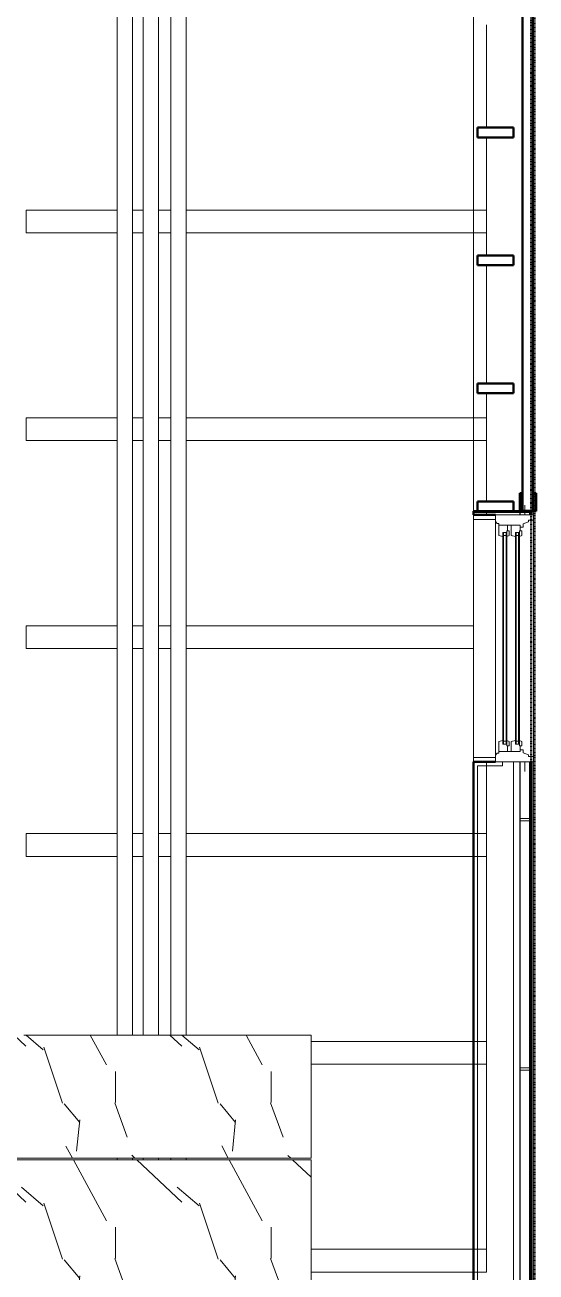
# Model space of a CAD drawing. Header units: inches. Extents: x -4235 to -464, y 9767 to 12359.
# Drawn here: x -3479.4 to -3400.7, y 10990 to 11182 of the extents above; entities that cross this region are included whole.
import ezdxf

# ---------------------------------------------------------------- set-up
doc = ezdxf.new("R2010")
doc.units = ezdxf.units.IN
doc.header["$MEASUREMENT"] = 0
doc.linetypes.add('Dash 1_16_', pattern=[0.125, 0.0625, -0.0625])
for name, color, linetype, lineweight in [('0-1', 7, 'Continuous', 5), ('A-CLNG-2', 10, 'Continuous', 9), ('A-CLNG-PATT-1', 253, 'Continuous', 13), ('A-FLOR-3', 192, 'Continuous', 9), ('A-GLAZ-1', 151, 'Continuous', 9), ('A-GLAZ-2', 151, 'Continuous', 20), ('A-GLAZ-CWMG', 51, 'Continuous', 9), ('A-GLAZ-CWMG-1', 51, 'Continuous', 50), ('A-WALL', 113, 'Continuous', 13), ('A-WALL-5', 113, 'Continuous', 9), ('A-WALL-6', 113, 'Continuous', 50), ('A-WALL-PATT-1', 9, 'Continuous', 9), ('C-PROP-LINE-1', 91, 'Dash 1_16_', 50), ('P-PIPE-1', 10, 'Continuous', 9), ('S-BEAM', 12, 'Continuous', 9)]:
    doc.layers.add(name, color=color, linetype=linetype, lineweight=lineweight)

# ---------------------------------------------------------------- blocks, each defined once
blk = doc.blocks.new('CTR - 1st Phase - Common Walls_rvt-1-BACKGROUND - RCP - 2ND FLOOR')
at = {"layer": 'A-CLNG-PATT-1'}
h = blk.add_hatch(dxfattribs=at)
h.set_pattern_fill('FP_3', color=256, style=0, pattern_type=2)
h.set_pattern_definition([(108.435, (6.24, 0), (-23.9995167, 47.999875), [9.107, -66.787]), (139.399, (3.36, 8.64), (-144.0005735, 119.9994401), [4.425, -216.844]), (136.848, (24, 11.52), (-360.00235884, 335.99803914), [10.527, -515.834]), (109.983, (16.32, 18.72), (-71.99926767, 192.0004429), [5.618, -275.295]), (90, (14.4, 0), (-24, 24), [4.8, -19.2]), (118.443, (14.4, 4.8), (168.000806133, -311.999948405), [13.101, -641.971]), (84.289, (8.16, 16.32), (-24.00143285, -215.9997167), [4.824, -236.373]), (129.806, (8.64, 21.12), (96.0006462, -119.9991583), [3.749, -183.697])])
h.paths.add_polyline_path([(-3444.25, 10949.97), (-3435.32, 10949.97), (-3435.32, 10968.92), (-3478.3, 10968.92), (-3478.3, 10949.97), (-3458.27, 10949.97)], flags=0)
h.paths.add_polyline_path([(-3498.67, 10969.17), (-3435.32, 10969.17), (-3435.32, 11007.32), (-3498.93, 11007.32), (-3498.93, 10971.49), (-3497.3, 10971.49), (-3497.3, 10969.49), (-3498.93, 10969.49), (-3498.93, 10969.17), (-3498.85, 10969.17)], flags=0)
h.paths.add_polyline_path([(-3435.32, 11007.57), (-3435.32, 11026.52), (-3498.93, 11026.52), (-3498.93, 11009.49), (-3497.3, 11009.49), (-3497.3, 11007.57), (-3444.25, 11007.57)], flags=0)
at = {"layer": 'A-CLNG-2'}
for p, q in [((-3479.55, 11026.52), (-3435.32, 11026.52)), ((-3435.32, 11026.52), (-3435.32, 11007.57)), ((-3435.32, 11007.57), (-3497.3, 11007.57)), ((-3497.55, 11007.32), (-3435.32, 11007.32)), ((-3435.32, 11007.32), (-3435.32, 10969.17))]:
    blk.add_line(p, q, dxfattribs=at)
at = {"layer": 'P-PIPE-1'}
for p, q in [((-3465.19, 11026.52), (-3465.19, 11687.66)), ((-3462.81, 11687.66), (-3462.81, 11026.52)), ((-3461.19, 11026.52), (-3461.19, 11687.66)), ((-3458.81, 11687.66), (-3458.81, 11026.52)), ((-3456.94, 11026.52), (-3456.94, 11687.66)), ((-3454.57, 11687.66), (-3454.57, 11026.52)), ((-3465.19, 11007.32), (-3465.19, 11007.57)), ((-3462.81, 11007.57), (-3462.81, 11007.32)), ((-3461.19, 11007.32), (-3461.19, 11007.57)), ((-3458.81, 11007.57), (-3458.81, 11007.32)), ((-3456.94, 11007.32), (-3456.94, 11007.57)), ((-3454.57, 11007.57), (-3454.57, 11007.32))]:
    blk.add_line(p, q, dxfattribs=at)
blk = doc.blocks.new('Basic Wall _ EXT - FIBER CEMENT - LARGE - ___-2505165-BACKGROUND - RCP - 2ND FLOOR')
at = {"layer": 'A-WALL-5'}
for p, q in [((-3401.42, 11107.18), (-3403.17, 11107.18)), ((-3403.17, 11107.18), (-3403.17, 11106.61)), ((-3403.17, 11106.99), (-3403.17, 11107.18)), ((-3403.17, 11106.61), (-3403.17, 11106.99)), ((-3403.14, 11107.18), (-3401.42, 11107.18)), ((-3403.14, 11106.99), (-3403.14, 11107.18)), ((-3403.14, 11106.61), (-3403.14, 11107.18)), ((-3403.14, 11106.61), (-3403.14, 11106.99)), ((-3401.42, 11107.18), (-3401.13, 11107.18)), ((-3401.13, 11107.18), (-3401.42, 11107.18)), ((-3401.13, 11107.18), (-3401.13, 11106.61)), ((-3401.13, 11106.61), (-3401.13, 11107.18)), ((-3401.1, 11106.61), (-3401.1, 11107.18)), ((-3401.1, 11106.61), (-3401.1, 11107.18)), ((-3403.17, 11068.59), (-3403.17, 10849.64)), ((-3403.17, 10849.64), (-3403.17, 11068.59)), ((-3403.14, 10851.39), (-3403.14, 11068.59)), ((-3403.14, 10849.67), (-3403.14, 11068.59)), ((-3401.13, 11068.59), (-3401.13, 10851.68)), ((-3401.13, 10851.68), (-3401.13, 11068.59)), ((-3401.1, 10851.71), (-3401.1, 11068.59)), ((-3401.1, 10851.71), (-3401.1, 11068.59)), ((-3403.17, 10849.64), (-3401.42, 10851.39)), ((-3401.42, 10851.39), (-3403.14, 10849.67)), ((-3403.14, 10849.67), (-3403.14, 10851.36)), ((-3401.42, 10851.39), (-3401.13, 10851.68)), ((-3401.13, 10851.68), (-3401.42, 10851.39))]:
    blk.add_line(p, q, dxfattribs=at)
blk = doc.blocks.new('Window-Double_Hung-Andersen-400_Series-Tilt_Wash - DOUBLE HUNG - REVERSE COTTAGE - 2ND FLOOR-2888385-BACKGROUND - RCP - 2ND FLOOR')
at = {"layer": 'A-GLAZ-1'}
for p, q in [((-16.29, 2.5), (-15.7, 2.5)), ((-16.29, 2.12), (-15.7, 2.12)), ((-15.82, 2.5), (-15.82, 2.12)), ((-15.7, 2.63), (15.7, 2.63)), ((-15.7, 2.5), (15.7, 2.5)), ((-15.7, 2.12), (15.7, 2.12)), ((-15.7, 2), (15.7, 2)), ((16.29, 2.5), (15.7, 2.5)), ((16.29, 2.12), (15.7, 2.12)), ((15.82, 2.5), (15.82, 2.12)), ((-16.29, 0.56), (-15.7, 0.56)), ((-16.29, 0.19), (-15.7, 0.19)), ((-15.82, 0.56), (-15.82, 0.19)), ((-15.7, 0.69), (15.7, 0.69)), ((-15.7, 0.56), (15.7, 0.56)), ((-15.7, 0.19), (15.7, 0.19)), ((-15.7, 0.06), (15.7, 0.06)), ((16.29, 0.56), (15.7, 0.56)), ((16.29, 0.19), (15.7, 0.19)), ((15.82, 0.56), (15.82, 0.19)), ((18.95, -1.06), (-18.95, -1.06)), ((-18.95, -1.06), (-18.95, -4.44)), ((-18.32, -1.06), (-18.32, -4.44)), ((18.32, -1.06), (18.32, -4.44)), ((18.95, -4.44), (18.95, -1.06)), ((-19.01, -2.44), (-19.01, -3.94)), ((-19.01, -2.44), (-18.95, -2.44)), ((18.95, -2.44), (19.01, -2.44)), ((19.01, -3.94), (19.01, -2.44)), ((-19.01, -3.94), (-18.95, -3.94)), ((-18.95, -4.44), (18.95, -4.44)), ((18.95, -3.94), (19.01, -3.94))]:
    blk.add_line(p, q, dxfattribs=at)
at = {"layer": 'A-GLAZ-2'}
for p, q in [((19.01, 4.81), (-19.01, 4.81)), ((-19.01, 4.81), (-19.01, -1.06)), ((-18.2, 4.81), (-18.2, 4)), ((-18.2, 4), (-17.92, 4)), ((-17.92, 4), (-17.61, 3.19)), ((17.92, 4), (17.61, 3.19)), ((18.2, 4), (17.92, 4)), ((18.2, 4.81), (18.2, 4)), ((19.01, -1.06), (19.01, 4.81)), ((-19.01, 3.44), (-20.51, 3.44)), ((-17.61, 3.19), (-17.14, 3.19)), ((-17.42, 2.75), (-16.57, 2.75)), ((-17.42, 2.75), (-17.42, -0.56)), ((-17.14, 3.19), (-17.14, 2.75)), ((-15.86, 2.97), (-16.57, 2.97)), ((-16.57, 2.63), (-16.57, 2.97)), ((-15.7, 2.63), (-16.57, 2.63)), ((-16.29, 2.63), (-16.29, 2)), ((-15.7, 2), (-16.29, 2)), ((-15.86, 2.97), (-15.7, 2.63)), ((-15.86, 1.37), (-15.7, 2)), ((15.86, 2.97), (15.7, 2.63)), ((15.7, 2.63), (16.57, 2.63)), ((15.7, 2), (16.29, 2)), ((15.86, 1.37), (15.7, 2)), ((15.86, 2.97), (16.57, 2.97)), ((16.29, 2.63), (16.29, 2)), ((16.57, 2.63), (16.57, 2.97)), ((17.42, 2.75), (16.57, 2.75)), ((17.14, 3.19), (17.14, 2.75)), ((17.61, 3.19), (17.14, 3.19)), ((17.42, 2.75), (17.42, -0.56)), ((19.01, 3.44), (20.51, 3.44)), ((-17.42, 1.37), (-15.86, 1.37)), ((-17.42, 0.81), (-16.57, 0.81)), ((-15.86, 1.03), (-16.57, 1.03)), ((-16.57, 0.69), (-16.57, 1.03)), ((-15.7, 0.69), (-16.57, 0.69)), ((-16.29, 0.69), (-16.29, 0.06)), ((-15.7, 0.06), (-16.29, 0.06)), ((-15.86, 1.03), (-15.7, 0.69)), ((-15.86, -0.56), (-15.7, 0.06)), ((15.86, 1.03), (15.7, 0.69)), ((15.7, 0.69), (16.57, 0.69)), ((15.7, 0.06), (16.29, 0.06)), ((15.86, -0.56), (15.7, 0.06)), ((17.42, 1.37), (15.86, 1.37)), ((15.86, 1.03), (16.57, 1.03)), ((16.29, 0.69), (16.29, 0.06)), ((16.57, 0.69), (16.57, 1.03)), ((17.42, 0.81), (16.57, 0.81)), ((-19.01, -1.06), (19.01, -1.06)), ((-17.67, -0.78), (-18, -1.06)), ((-17.67, -0.78), (-17.67, -0.56)), ((-17.67, -0.56), (-15.86, -0.56)), ((17.67, -0.56), (15.86, -0.56)), ((17.67, -0.78), (17.67, -0.56)), ((17.67, -0.78), (18, -1.06))]:
    blk.add_line(p, q, dxfattribs=at)
blk = doc.blocks.new('Rectangular Mullion - Profile_Polycarbonate_right-V150-BACKGROUND - RCP - 2ND FLOOR')
at = {"layer": 'A-GLAZ-CWMG-1'}
for p, q in [((-2.75, 1.29), (0, 1.29)), ((-2.75, 0.79), (-2.75, 1.29)), ((-2.5, 0.79), (-2.75, 0.79)), ((-0.06, 1.22), (-2.69, 1.22)), ((-2.69, 1.22), (-2.69, 0.85)), ((-2.69, 0.85), (-2.5, 0.85)), ((-2.5, 0.85), (-2.5, 0.79)), ((-0.06, -1.15), (-0.06, 1.22)), ((0, 1.29), (0, -1.21)), ((-2.75, -1.21), (-2.75, -0.79)), ((-2.75, -0.79), (-2.5, -0.79)), ((0, -1.21), (-2.75, -1.21)), ((-2.5, -0.85), (-2.69, -0.85)), ((-2.69, -0.85), (-2.69, -1.15)), ((-2.69, -1.15), (-0.06, -1.15)), ((-2.5, -0.79), (-2.5, -0.85))]:
    blk.add_line(p, q, dxfattribs=at)
blk = doc.blocks.new('Rectangular Mullion - Stud - Vertical-2745649-BACKGROUND - RCP - 2ND FLOOR')
at = {"layer": 'A-GLAZ-CWMG-1'}
for p, q in [((0, 2.75), (-1.5, 2.75)), ((-1.5, 2.75), (-1.5, -2.75)), ((0, -2.75), (0, 2.75)), ((-1.5, -2.75), (0, -2.75))]:
    blk.add_line(p, q, dxfattribs=at)
blk = doc.blocks.new('Rectangular Mullion - Stud - Vertical-2745647-BACKGROUND - RCP - 2ND FLOOR')
at = {"layer": 'A-GLAZ-CWMG-1'}
for p, q in [((1.5, 2.75), (0, 2.75)), ((0, 2.75), (0, -2.75)), ((1.5, -2.75), (1.5, 2.75)), ((0, -2.75), (1.5, -2.75))]:
    blk.add_line(p, q, dxfattribs=at)
blk = doc.blocks.new('Dimension Lumber - LVL - 3_5X5_5-2690761-BACKGROUND - RCP - 2ND FLOOR')
at = {"layer": 'S-BEAM'}
for p, q in [((-35.46, 1.75), (-35.46, -1.75)), ((-35.46, 1.75), (-21.43, 1.75)), ((-19.05, 1.75), (-17.43, 1.75)), ((-15.05, 1.75), (-13.18, 1.75)), ((-10.81, 1.75), (33.46, 1.75)), ((33.46, 1.75), (35.46, 1.75)), ((35.46, -1.75), (35.46, 1.75)), ((-35.46, -1.75), (-21.43, -1.75)), ((-19.05, -1.75), (-17.43, -1.75)), ((-15.05, -1.75), (-13.18, -1.75)), ((-10.81, -1.75), (33.46, -1.75)), ((33.46, -1.75), (35.46, -1.75))]:
    blk.add_line(p, q, dxfattribs=at)
blk = doc.blocks.new('Dimension Lumber - LVL - 3_5X5_5-V216-BACKGROUND - RCP - 2ND FLOOR')
at = {"layer": 'S-BEAM'}
for p, q in [((-35.46, 1.75), (-35.46, -1.75)), ((-35.46, 1.75), (-21.43, 1.75)), ((-19.05, 1.75), (-17.43, 1.75)), ((-15.05, 1.75), (-13.18, 1.75)), ((-10.81, 1.75), (33.46, 1.75)), ((-35.46, -1.75), (-21.43, -1.75)), ((-19.05, -1.75), (-17.43, -1.75)), ((-15.05, -1.75), (-13.18, -1.75)), ((-10.81, -1.75), (33.46, -1.75))]:
    blk.add_line(p, q, dxfattribs=at)
blk = doc.blocks.new('Dimension Lumber - LVL - 3_5X5_5-V217-BACKGROUND - RCP - 2ND FLOOR')
at = {"layer": 'S-BEAM'}
for p, q in [((-35.46, 1.75), (-35.46, -1.75)), ((-35.46, 1.75), (-21.43, 1.75)), ((-19.05, 1.75), (-17.43, 1.75)), ((-15.05, 1.75), (-13.18, 1.75)), ((-10.81, 1.75), (33.46, 1.75)), ((33.46, 1.75), (34.06, 1.75)), ((34.09, 1.75), (35.46, 1.75)), ((35.46, -1.75), (35.46, 1.75)), ((-35.46, -1.75), (-21.43, -1.75)), ((-19.05, -1.75), (-17.43, -1.75)), ((-15.05, -1.75), (-13.18, -1.75)), ((-10.81, -1.75), (33.46, -1.75)), ((33.46, -1.75), (34.05, -1.75)), ((34.09, -1.75), (35.46, -1.75))]:
    blk.add_line(p, q, dxfattribs=at)
blk = doc.blocks.new('Dimension Lumber - LVL - 3_5X5_5-2690762-BACKGROUND - RCP - 2ND FLOOR')
at = {"layer": 'S-BEAM'}
for p, q in [((-44.94, 1.75), (-44.7, 1.75)), ((18.91, 1.75), (43.94, 1.75)), ((43.94, 1.75), (45.94, 1.75)), ((45.94, -1.75), (45.94, 1.75)), ((-44.94, -1.75), (-44.7, -1.75)), ((18.91, -1.75), (43.94, -1.75)), ((43.94, -1.75), (45.94, -1.75))]:
    blk.add_line(p, q, dxfattribs=at)
blk = doc.blocks.new('Family - ___-2835860-BACKGROUND - RCP - 2ND FLOOR')
at = {"layer": 'C-PROP-LINE-1'}
blk.add_line((-3401.42, 11247.39), (-3401.42, 10851.39), dxfattribs=at)
blk = doc.blocks.new('Family - ___-2835903-BACKGROUND - RCP - 2ND FLOOR')
at = {"layer": 'C-PROP-LINE-1'}
blk.add_line((-3400.92, 11276.29), (-3400.92, 10822.49), dxfattribs=at)
blk = doc.blocks.new('Family - ___-2835932-BACKGROUND - RCP - 2ND FLOOR')
at = {"layer": 'C-PROP-LINE-1'}
blk.add_line((-3401.42, 11247.39), (-3401.42, 10851.39), dxfattribs=at)

msp = doc.modelspace()

# ---------------------------------------------------------------- hatches: boundary and pattern name
at = {"layer": 'A-WALL-PATT-1'}
h = msp.add_hatch(dxfattribs=at)
h.set_pattern_fill('FP_2', color=256, style=0, pattern_type=2)
h.set_pattern_definition([(270, (-3400.83, 11250.09), (-119.917, 38.4), [0.392, -38.007]), (270, (-3401.22, 11250.09), (-119.917, 38.4), [0.392, -38.007]), (270, (-3417.13, 11250.09), (-119.917, 38.4), [0.392, -38.007]), (270, (-3417.52, 11250.09), (-119.917, 38.4), [0.392, -38.007]), (270, (-3433.42, 11250.09), (-119.917, 38.4), [0.392, -38.007]), (270, (-3433.81, 11250.09), (-119.917, 38.4), [0.392, -38.007]), (270, (-3449.72, 11250.09), (-119.917, 38.4), [0.392, -38.007]), (270, (-3450.11, 11250.09), (-119.917, 38.4), [0.392, -38.007]), (270, (-3466.01, 11250.09), (-119.917, 38.4), [0.392, -38.007]), (270, (-3466.4, 11250.09), (-119.917, 38.4), [0.392, -38.007]), (270, (-3482.31, 11250.09), (-119.917, 38.4), [0.392, -38.007]), (270, (-3482.7, 11250.09), (-119.917, 38.4), [0.392, -38.007]), (270, (-3498.6, 11250.09), (-119.917, 38.4), [0.392, -38.007]), (270, (-3498.99, 11250.09), (-119.917, 38.4), [0.392, -38.007]), (270, (-3514.9, 11250.09), (-119.917, 38.4), [0.392, -38.007]), (270, (-3515.29, 11250.09), (-119.917, 38.4), [0.392, -38.007]), (270, (-3400.83, 11232.64), (-119.917, 38.4), [0.392, -38.007]), (270, (-3401.22, 11232.64), (-119.917, 38.4), [0.392, -38.007]), (270, (-3417.13, 11232.64), (-119.917, 38.4), [0.392, -38.007]), (270, (-3417.52, 11232.64), (-119.917, 38.4), [0.392, -38.007]), (270, (-3433.42, 11232.64), (-119.917, 38.4), [0.392, -38.007]), (270, (-3433.81, 11232.64), (-119.917, 38.4), [0.392, -38.007]), (270, (-3449.72, 11232.64), (-119.917, 38.4), [0.392, -38.007]), (270, (-3450.11, 11232.64), (-119.917, 38.4), [0.392, -38.007]), (270, (-3466.01, 11232.64), (-119.917, 38.4), [0.392, -38.007]), (270, (-3466.4, 11232.64), (-119.917, 38.4), [0.392, -38.007]), (270, (-3482.31, 11232.64), (-119.917, 38.4), [0.392, -38.007]), (270, (-3482.7, 11232.64), (-119.917, 38.4), [0.392, -38.007]), (270, (-3498.6, 11232.64), (-119.917, 38.4), [0.392, -38.007]), (270, (-3498.99, 11232.64), (-119.917, 38.4), [0.392, -38.007]), (270, (-3514.9, 11232.64), (-119.917, 38.4), [0.392, -38.007]), (270, (-3515.29, 11232.64), (-119.917, 38.4), [0.392, -38.007]), (270, (-3400.83, 11215.19), (-119.917, 38.4), [0.392, -38.007]), (270, (-3401.22, 11215.19), (-119.917, 38.4), [0.392, -38.007]), (270, (-3417.13, 11215.19), (-119.917, 38.4), [0.392, -38.007]), (270, (-3417.52, 11215.19), (-119.917, 38.4), [0.392, -38.007]), (270, (-3433.42, 11215.19), (-119.917, 38.4), [0.392, -38.007]), (270, (-3433.81, 11215.19), (-119.917, 38.4), [0.392, -38.007]), (270, (-3449.72, 11215.19), (-119.917, 38.4), [0.392, -38.007]), (270, (-3450.11, 11215.19), (-119.917, 38.4), [0.392, -38.007]), (270, (-3466.01, 11215.19), (-119.917, 38.4), [0.392, -38.007]), (270, (-3466.4, 11215.19), (-119.917, 38.4), [0.392, -38.007]), (270, (-3482.31, 11215.19), (-119.917, 38.4), [0.392, -38.007]), (270, (-3482.7, 11215.19), (-119.917, 38.4), [0.392, -38.007]), (270, (-3498.6, 11215.19), (-119.917, 38.4), [0.392, -38.007]), (270, (-3498.99, 11215.19), (-119.917, 38.4), [0.392, -38.007]), (270, (-3514.9, 11215.19), (-119.917, 38.4), [0.392, -38.007]), (270, (-3515.29, 11215.19), (-119.917, 38.4), [0.392, -38.007]), (180, (-3398.29, 11251.827), (5e-15, 38.4), [119.543, -0.374]), (180, (-3398.29, 11251.452), (5e-15, 38.4), [119.543, -0.374]), (180, (-3400.833, 11250.086), (5e-15, 38.4), [0.391, -119.526]), (180, (-3417.128, 11250.086), (5e-15, 38.4), [0.391, -119.526]), (180, (-3433.423, 11250.086), (5e-15, 38.4), [0.391, -119.526]), (180, (-3449.718, 11250.086), (5e-15, 38.4), [0.391, -119.526]), (180, (-3466.013, 11250.086), (5e-15, 38.4), [0.391, -119.526]), (180, (-3482.307, 11250.086), (5e-15, 38.4), [0.391, -119.526]), (180, (-3498.602, 11250.086), (5e-15, 38.4), [0.391, -119.526]), (180, (-3514.897, 11250.086), (5e-15, 38.4), [0.391, -119.526]), (180, (-3400.833, 11249.693), (5e-15, 38.4), [0.391, -119.526]), (180, (-3417.128, 11249.693), (5e-15, 38.4), [0.391, -119.526]), (180, (-3433.423, 11249.693), (5e-15, 38.4), [0.391, -119.526]), (180, (-3449.718, 11249.693), (5e-15, 38.4), [0.391, -119.526]), (180, (-3466.013, 11249.693), (5e-15, 38.4), [0.391, -119.526]), (180, (-3482.307, 11249.693), (5e-15, 38.4), [0.391, -119.526]), (180, (-3498.602, 11249.693), (5e-15, 38.4), [0.391, -119.526]), (180, (-3514.897, 11249.693), (5e-15, 38.4), [0.391, -119.526]), (180, (-3400.833, 11232.636), (5e-15, 38.4), [0.391, -119.526]), (180, (-3417.128, 11232.636), (5e-15, 38.4), [0.391, -119.526]), (180, (-3433.423, 11232.636), (5e-15, 38.4), [0.391, -119.526]), (180, (-3449.718, 11232.636), (5e-15, 38.4), [0.391, -119.526]), (180, (-3466.013, 11232.636), (5e-15, 38.4), [0.391, -119.526]), (180, (-3482.307, 11232.636), (5e-15, 38.4), [0.391, -119.526]), (180, (-3498.602, 11232.636), (5e-15, 38.4), [0.391, -119.526]), (180, (-3514.897, 11232.636), (5e-15, 38.4), [0.391, -119.526]), (180, (-3400.833, 11232.243), (-5e-15, 38.4), [0.391, -119.526]), (180, (-3417.128, 11232.243), (5e-15, 38.4), [0.391, -119.526]), (180, (-3433.423, 11232.243), (5e-15, 38.4), [0.391, -119.526]), (180, (-3449.718, 11232.243), (5e-15, 38.4), [0.391, -119.526]), (180, (-3466.013, 11232.243), (5e-15, 38.4), [0.391, -119.526]), (180, (-3482.307, 11232.243), (5e-15, 38.4), [0.391, -119.526]), (180, (-3498.602, 11232.243), (5e-15, 38.4), [0.391, -119.526]), (180, (-3514.897, 11232.243), (5e-15, 38.4), [0.391, -119.526]), (180, (-3400.833, 11215.186), (5e-15, 38.4), [0.391, -119.526]), (180, (-3417.128, 11215.186), (5e-15, 38.4), [0.391, -119.526]), (180, (-3433.423, 11215.186), (5e-15, 38.4), [0.391, -119.526]), (180, (-3449.718, 11215.186), (5e-15, 38.4), [0.391, -119.526]), (180, (-3466.013, 11215.186), (5e-15, 38.4), [0.391, -119.526]), (180, (-3482.307, 11215.186), (5e-15, 38.4), [0.391, -119.526]), (180, (-3498.602, 11215.186), (5e-15, 38.4), [0.391, -119.526]), (180, (-3514.897, 11215.186), (5e-15, 38.4), [0.391, -119.526]), (180, (-3400.833, 11214.793), (5e-15, 38.4), [0.391, -119.526]), (180, (-3417.128, 11214.793), (5e-15, 38.4), [0.391, -119.526]), (180, (-3433.423, 11214.793), (5e-15, 38.4), [0.391, -119.526]), (180, (-3449.718, 11214.793), (5e-15, 38.4), [0.391, -119.526]), (180, (-3466.013, 11214.793), (5e-15, 38.4), [0.391, -119.526]), (180, (-3482.307, 11214.793), (5e-15, 38.4), [0.391, -119.526]), (180, (-3498.602, 11214.793), (5e-15, 38.4), [0.391, -119.526]), (180, (-3514.897, 11214.793), (5e-15, 38.4), [0.391, -119.526]), (90, (-3397.91, 11213.43), (-119.917, 38.4), [38.025, -0.375]), (90, (-3398.29, 11213.43), (-119.917, 38.4), [38.025, -0.375])])
h.paths.add_polyline_path([(-3403.14, 10849.67), (-3401.42, 10851.39), (-3401.42, 11068.59), (-3403.14, 11068.59), (-3403.14, 10851.14)], flags=0)
h.paths.add_polyline_path([(-3401.67, 11106.61), (-3401.42, 11106.61), (-3401.42, 11107.18), (-3403.14, 11107.18), (-3403.14, 11106.61)], flags=0)

# ---------------------------------------------------------------- linework, layer by layer
at = {"layer": 'A-FLOR-3'}
for p, q in [((-3408.3, 11107.18), (-3408.3, 11106.61)), ((-3408.3, 11068.59), (-3408.3, 11057.54)), ((-3408.3, 11054.04), (-3408.3, 11025.54)), ((-3408.3, 11022.04), (-3408.3, 10993.54))]:
    msp.add_line(p, q, dxfattribs=at)
at = {"layer": 'A-WALL'}
for p, q in [((-3401.67, 11107.18), (-3401.67, 11106.61)), ((-3409.67, 10842.51), (-3409.67, 11067.97)), ((-3409.67, 11067.97), (-3405.86, 11067.97)), ((-3405.86, 11068.59), (-3405.86, 11067.97)), ((-3404.17, 11068.59), (-3404.17, 10842.51)), ((-3403.17, 11068.59), (-3403.17, 10842.51)), ((-3401.67, 11068.59), (-3401.67, 10842.51))]:
    msp.add_line(p, q, dxfattribs=at)
at = {"layer": 'A-WALL-5'}
for p, q in [((-3410.3, 11247.07), (-3410.3, 11107.18)), ((-3408.3, 11166.23), (-3408.3, 11182.04)), ((-3408.3, 11153.54), (-3408.3, 11164.73)), ((-3408.3, 11146.54), (-3408.3, 11150.04)), ((-3408.3, 11126.86), (-3408.3, 11145.04)), ((-3408.3, 11121.54), (-3408.3, 11125.36)), ((-3408.3, 11108.68), (-3408.3, 11118.04)), ((-3401.42, 11106.99), (-3410.3, 11106.99)), ((-3410.3, 11106.55), (-3410.3, 11106.61)), ((-3403.17, 11106.61), (-3403.17, 11107.18)), ((-3403.14, 11107.18), (-3403.14, 11106.61)), ((-3410.3, 11068.65), (-3410.3, 11068.59)), ((-3406.92, 11068.59), (-3401.42, 11068.59)), ((-3403.14, 11068.59), (-3403.14, 10849.67))]:
    msp.add_line(p, q, dxfattribs=at)
at = {"layer": 'A-WALL-6'}
for p, q in [((-3402.75, 11107.24), (-3402.75, 11247.13)), ((-3401.17, 11247.13), (-3401.17, 11107.24)), ((-3401.17, 11107.24), (-3402.75, 11107.24)), ((-3410.3, 11106.61), (-3410.3, 11107.18)), ((-3410.3, 11107.18), (-3401.42, 11107.18)), ((-3406.92, 11106.61), (-3410.3, 11106.61)), ((-3401.42, 11107.18), (-3401.42, 11106.61)), ((-3410.3, 10842.51), (-3410.3, 11068.59)), ((-3410.3, 11068.59), (-3406.92, 11068.59)), ((-3401.42, 11068.59), (-3401.42, 10851.39))]:
    msp.add_line(p, q, dxfattribs=at)

# ---------------------------------------------------------------- block references
at = {"layer": '0-1'}
msp.add_blockref('CTR - 1st Phase - Common Walls_rvt-1-BACKGROUND - RCP - 2ND FLOOR', (0, 0), dxfattribs=at)
at = {"layer": 'A-GLAZ-1', "rotation": 269.9999999999999}
msp.add_blockref('Window-Double_Hung-Andersen-400_Series-Tilt_Wash - DOUBLE HUNG - REVERSE COTTAGE - 2ND FLOOR-2888385-BACKGROUND - RCP - 2ND FLOOR', (-3405.86, 11087.6), dxfattribs=at)
at = {"layer": 'A-GLAZ-CWMG', "extrusion": (0, 0, -1), "rotation": 269.9999999999911}
for name, p in [('Rectangular Mullion - Stud - Vertical-2745647-BACKGROUND - RCP - 2ND FLOOR', (3406.92, 11166.23)), ('Rectangular Mullion - Stud - Vertical-2745647-BACKGROUND - RCP - 2ND FLOOR', (3406.92, 11146.54)), ('Rectangular Mullion - Stud - Vertical-2745647-BACKGROUND - RCP - 2ND FLOOR', (3406.92, 11126.86)), ('Rectangular Mullion - Stud - Vertical-2745649-BACKGROUND - RCP - 2ND FLOOR', (3406.92, 11107.18))]:
    msp.add_blockref(name, p, dxfattribs=at)
at = {"layer": 'A-GLAZ-CWMG', "rotation": 270}
msp.add_blockref('Rectangular Mullion - Profile_Polycarbonate_right-V150-BACKGROUND - RCP - 2ND FLOOR', (-3401.96, 11107.18), dxfattribs=at)
at = {"layer": 'A-WALL-5'}
msp.add_blockref('Basic Wall _ EXT - FIBER CEMENT - LARGE - ___-2505165-BACKGROUND - RCP - 2ND FLOOR', (0, 0), dxfattribs=at)
at = {"layer": 'C-PROP-LINE-1'}
for name in ['Family - ___-2835860-BACKGROUND - RCP - 2ND FLOOR', 'Family - ___-2835932-BACKGROUND - RCP - 2ND FLOOR', 'Family - ___-2835903-BACKGROUND - RCP - 2ND FLOOR']:
    msp.add_blockref(name, (0, 0), dxfattribs=at)
at = {"layer": 'S-BEAM'}
for name, p in [('Dimension Lumber - LVL - 3_5X5_5-2690761-BACKGROUND - RCP - 2ND FLOOR', (-3443.76, 11151.79)), ('Dimension Lumber - LVL - 3_5X5_5-2690761-BACKGROUND - RCP - 2ND FLOOR', (-3443.76, 11119.79)), ('Dimension Lumber - LVL - 3_5X5_5-V216-BACKGROUND - RCP - 2ND FLOOR', (-3443.76, 11087.79)), ('Dimension Lumber - LVL - 3_5X5_5-V217-BACKGROUND - RCP - 2ND FLOOR', (-3443.76, 11055.79)), ('Dimension Lumber - LVL - 3_5X5_5-2690762-BACKGROUND - RCP - 2ND FLOOR', (-3454.24, 11023.79)), ('Dimension Lumber - LVL - 3_5X5_5-2690762-BACKGROUND - RCP - 2ND FLOOR', (-3454.24, 10991.79))]:
    msp.add_blockref(name, p, dxfattribs=at)

doc.saveas('drawing.dxf')
